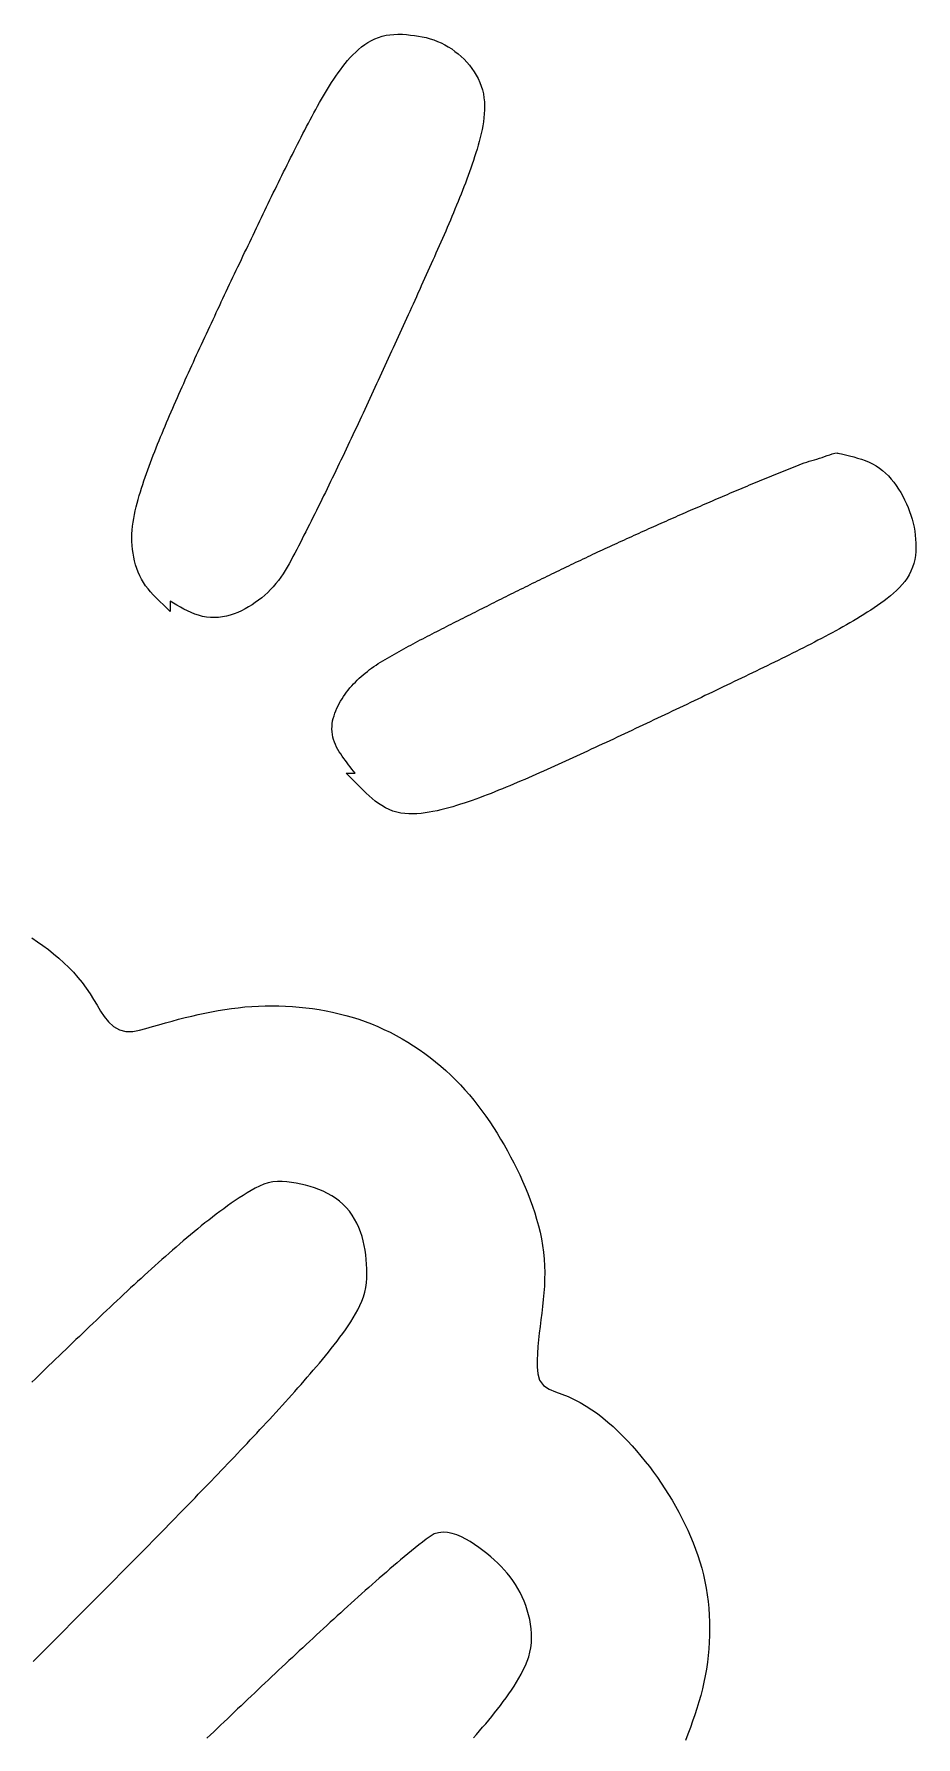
# Model space of a CAD drawing. Extents: x 94.2 to 110.9, y 183.9 to 225.2.
# Drawn here: x 98.248 to 99.611, y 187.73 to 190.363 of the extents above; entities that cross this region are included whole.
import ezdxf

# ---------------------------------------------------------------- set-up
doc = ezdxf.new("R2010")
doc.units = 0
doc.layers.add('CALQUE_1', color=7, linetype='CONTINUOUS')

msp = doc.modelspace()

# ---------------------------------------------------------------- linework, layer by layer
at = {"layer": 'CALQUE_1', "color": 7}
for points in [[(98.4317, 189.4958), (98.4277, 189.5004), (98.4238, 189.505), (98.4201, 189.5097), (98.4167, 189.5147), (98.4137, 189.5199), (98.4109, 189.5253), (98.4085, 189.5308), (98.4064, 189.5365), (98.4046, 189.5422), (98.403, 189.548), (98.4017, 189.5539), (98.4006, 189.5599), (98.3997, 189.5658), (98.3991, 189.5718), (98.3988, 189.5779), (98.3987, 189.5839), (98.3989, 189.5899), (98.3993, 189.5959), (98.3999, 189.6019), (98.4007, 189.6079), (98.4017, 189.6139), (98.4028, 189.6198), (98.4041, 189.6257), (98.4055, 189.6315), (98.407, 189.6374), (98.4085, 189.6432), (98.4102, 189.649), (98.4119, 189.6548), (98.4137, 189.6605), (98.4155, 189.6663), (98.4174, 189.672), (98.4193, 189.6777), (98.4213, 189.6834), (98.4233, 189.6891), (98.4254, 189.6947), (98.4275, 189.7004), (98.4297, 189.706), (98.4319, 189.7117), (98.4341, 189.7173), (98.4363, 189.7229), (98.4385, 189.7285), (98.4408, 189.7341), (98.4431, 189.7397), (98.4454, 189.7452), (98.4477, 189.7508), (98.45, 189.7564), (98.4524, 189.7619), (98.4547, 189.7675), (98.4571, 189.773), (98.4595, 189.7785), (98.4619, 189.7841), (98.4643, 189.7896), (98.4667, 189.7951), (98.4691, 189.8006), (98.4715, 189.8061), (98.474, 189.8116), (98.4764, 189.8171), (98.4789, 189.8226), (98.4814, 189.8281), (98.4839, 189.8336), (98.4863, 189.8391), (98.4888, 189.8446), (98.4913, 189.8501), (98.4938, 189.8556), (98.4963, 189.861), (98.4988, 189.8665), (98.5014, 189.872), (98.5039, 189.8775), (98.5064, 189.8829), (98.5089, 189.8884), (98.5115, 189.8939), (98.514, 189.8993), (98.5166, 189.9048), (98.5191, 189.9103), (98.5217, 189.9157), (98.5242, 189.9212), (98.5268, 189.9266), (98.5293, 189.9321), (98.5319, 189.9375), (98.5345, 189.943), (98.537, 189.9484), (98.5396, 189.9539), (98.5422, 189.9593), (98.5447, 189.9648), (98.5473, 189.9702), (98.5499, 189.9757), (98.5525, 189.9811), (98.555, 189.9866), (98.5576, 189.992), (98.5602, 189.9975), (98.5628, 190.0029), (98.5654, 190.0084), (98.568, 190.0138), (98.5705, 190.0193), (98.5731, 190.0247), (98.5757, 190.0301), (98.5783, 190.0356), (98.5809, 190.041), (98.5835, 190.0465), (98.5861, 190.0519), (98.5887, 190.0573), (98.5913, 190.0628), (98.5939, 190.0682), (98.5965, 190.0736), (98.5991, 190.0791), (98.6017, 190.0845), (98.6043, 190.0899), (98.6069, 190.0954), (98.6096, 190.1008), (98.6122, 190.1062), (98.6148, 190.1116), (98.6174, 190.1171), (98.6201, 190.1225), (98.6227, 190.1279), (98.6254, 190.1333), (98.628, 190.1387), (98.6307, 190.1441), (98.6333, 190.1495), (98.636, 190.1549), (98.6387, 190.1603), (98.6414, 190.1657), (98.6441, 190.1711), (98.6468, 190.1765), (98.6495, 190.1819), (98.6522, 190.1872), (98.6549, 190.1926), (98.6577, 190.198), (98.6604, 190.2033), (98.6632, 190.2087), (98.666, 190.214), (98.6688, 190.2194), (98.6716, 190.2247), (98.6744, 190.23), (98.6773, 190.2354), (98.6801, 190.2407), (98.683, 190.246), (98.6859, 190.2512), (98.6888, 190.2565), (98.6918, 190.2618), (98.6948, 190.267), (98.6979, 190.2722), (98.701, 190.2773), (98.7042, 190.2825), (98.7074, 190.2876), (98.7107, 190.2926), (98.714, 190.2976), (98.7175, 190.3026), (98.721, 190.3075), (98.7246, 190.3123), (98.7283, 190.317), (98.7322, 190.3217), (98.7362, 190.3262), (98.7404, 190.3305), (98.7447, 190.3347), (98.7492, 190.3388), (98.7538, 190.3426), (98.7587, 190.3462), (98.7637, 190.3496), (98.7689, 190.3526), (98.7743, 190.3552), (98.78, 190.3574), (98.7857, 190.3592), (98.7916, 190.3606), (98.7976, 190.3615), (98.8036, 190.3621), (98.8096, 190.3624), (98.8156, 190.3626)], [(98.8169, 190.3624), (98.8231, 190.3617), (98.8293, 190.361), (98.8355, 190.3603), (98.8416, 190.3594), (98.8477, 190.3583), (98.8537, 190.357), (98.8597, 190.3554), (98.8655, 190.3535), (98.8713, 190.3513), (98.8769, 190.3488), (98.8824, 190.346), (98.8878, 190.3429), (98.8931, 190.3395), (98.8981, 190.3358), (98.903, 190.332), (98.9078, 190.3279), (98.9123, 190.3236), (98.9166, 190.3191), (98.9206, 190.3144), (98.9244, 190.3095), (98.9279, 190.3044), (98.9311, 190.2991), (98.934, 190.2936), (98.9366, 190.2879), (98.9388, 190.2821), (98.9406, 190.2762), (98.942, 190.2701), (98.943, 190.264), (98.9437, 190.2579), (98.9439, 190.2517), (98.9439, 190.2455), (98.9435, 190.2393), (98.943, 190.2331), (98.9422, 190.227), (98.9412, 190.2208), (98.94, 190.2148), (98.9387, 190.2087), (98.9373, 190.2027), (98.9357, 190.1967), (98.934, 190.1908), (98.9323, 190.1848), (98.9305, 190.1789), (98.9286, 190.173), (98.9267, 190.1672), (98.9247, 190.1613), (98.9227, 190.1555), (98.9206, 190.1497), (98.9185, 190.1438), (98.9164, 190.138), (98.9142, 190.1323), (98.912, 190.1265), (98.9098, 190.1207), (98.9075, 190.115), (98.9052, 190.1093), (98.9029, 190.1035), (98.9006, 190.0978), (98.8982, 190.0921), (98.8959, 190.0864), (98.8935, 190.0807), (98.8911, 190.075), (98.8886, 190.0693), (98.8862, 190.0636), (98.8838, 190.058), (98.8813, 190.0523), (98.8788, 190.0467), (98.8763, 190.041), (98.8738, 190.0353), (98.8713, 190.0297), (98.8688, 190.024), (98.8663, 190.0184), (98.8638, 190.0128), (98.8613, 190.0071), (98.8588, 190.0015), (98.8563, 189.9958), (98.8537, 189.9902), (98.8512, 189.9846), (98.8487, 189.9789), (98.8461, 189.9733), (98.8436, 189.9677), (98.841, 189.9621), (98.8385, 189.9564), (98.8359, 189.9508), (98.8334, 189.9452), (98.8308, 189.9396), (98.8283, 189.9339), (98.8257, 189.9283), (98.8231, 189.9227), (98.8206, 189.9171), (98.818, 189.9115), (98.8155, 189.9058), (98.8129, 189.9002), (98.8103, 189.8946), (98.8078, 189.889), (98.8052, 189.8834), (98.8026, 189.8777), (98.8001, 189.8721), (98.7975, 189.8665), (98.7949, 189.8609), (98.7924, 189.8553), (98.7898, 189.8497), (98.7872, 189.844), (98.7846, 189.8384), (98.7821, 189.8328), (98.7795, 189.8272), (98.7769, 189.8216), (98.7743, 189.816), (98.7718, 189.8104), (98.7692, 189.8047), (98.7666, 189.7991), (98.764, 189.7935), (98.7614, 189.7879), (98.7588, 189.7823), (98.7562, 189.7767), (98.7536, 189.7711), (98.751, 189.7655), (98.7484, 189.7599), (98.7458, 189.7543), (98.7431, 189.7487), (98.7405, 189.7431), (98.7379, 189.7375), (98.7353, 189.732), (98.7326, 189.7264), (98.73, 189.7208), (98.7273, 189.7152), (98.7247, 189.7096), (98.722, 189.7041), (98.7193, 189.6985), (98.7166, 189.6929), (98.714, 189.6874), (98.7113, 189.6818), (98.7086, 189.6762), (98.7059, 189.6707), (98.7032, 189.6651), (98.7005, 189.6596), (98.6978, 189.654), (98.6951, 189.6485), (98.6924, 189.6429), (98.6896, 189.6374), (98.6869, 189.6318), (98.6842, 189.6263), (98.6814, 189.6208), (98.6787, 189.6152), (98.6759, 189.6097), (98.6731, 189.6042), (98.6704, 189.5987), (98.6676, 189.5932), (98.6648, 189.5877), (98.662, 189.5821), (98.6592, 189.5766), (98.6564, 189.5711), (98.6535, 189.5657), (98.6507, 189.5602), (98.6478, 189.5547), (98.6449, 189.5493), (98.6419, 189.5438), (98.6389, 189.5385), (98.6357, 189.5332), (98.6324, 189.528), (98.6288, 189.5229), (98.6252, 189.5179), (98.6213, 189.513), (98.6173, 189.5083), (98.6131, 189.5038), (98.6087, 189.4994), (98.6042, 189.4952), (98.5995, 189.4911), (98.5947, 189.4873), (98.5896, 189.4837), (98.5845, 189.4802), (98.5792, 189.477), (98.5738, 189.474), (98.5682, 189.4712), (98.5626, 189.4686), (98.5568, 189.4664), (98.5509, 189.4644), (98.5449, 189.4628), (98.5388, 189.4616), (98.5327, 189.4608), (98.5265, 189.4605), (98.5203, 189.4607), (98.5141, 189.4613), (98.508, 189.4624), (98.502, 189.464), (98.4962, 189.466), (98.4904, 189.4683), (98.4848, 189.4709), (98.4793, 189.4737), (98.4739, 189.4767), (98.4685, 189.4798), (98.4632, 189.4829), (98.4579, 189.4861)], [(98.8156, 190.3626), (98.8169, 190.3624)], [(98.7439, 189.2198), (98.7413, 189.223), (98.7388, 189.2263), (98.7363, 189.2296), (98.7338, 189.2329), (98.7313, 189.2362), (98.7288, 189.2395), (98.7264, 189.2429), (98.724, 189.2462), (98.7216, 189.2497), (98.7194, 189.2532), (98.7173, 189.2567), (98.7153, 189.2604), (98.7135, 189.2641), (98.7119, 189.268), (98.7106, 189.2719), (98.7095, 189.2759), (98.7087, 189.28), (98.7082, 189.2841), (98.708, 189.2883), (98.7081, 189.2924), (98.7085, 189.2965), (98.7091, 189.3007), (98.71, 189.3047), (98.7112, 189.3088), (98.7125, 189.3127), (98.714, 189.3166), (98.7156, 189.3205), (98.7174, 189.3242), (98.7194, 189.3279), (98.7214, 189.3315), (98.7236, 189.3351), (98.7258, 189.3385), (98.7282, 189.3419), (98.7307, 189.3453), (98.7332, 189.3485), (98.7359, 189.3517), (98.7386, 189.3548), (98.7414, 189.3579), (98.7443, 189.3609), (98.7472, 189.3638), (98.7502, 189.3667), (98.7533, 189.3695), (98.7564, 189.3722), (98.7596, 189.3748), (98.7628, 189.3774), (98.7661, 189.38), (98.7694, 189.3824), (98.7728, 189.3848), (98.7762, 189.3871), (98.7797, 189.3894), (98.7832, 189.3916), (98.7867, 189.3937), (98.7903, 189.3958), (98.7939, 189.3979), (98.7974, 189.4), (98.801, 189.4021), (98.8046, 189.4041), (98.8082, 189.4062), (98.8118, 189.4082), (98.8154, 189.4102), (98.8191, 189.4122), (98.8227, 189.4142), (98.8263, 189.4162), (98.83, 189.4181), (98.8336, 189.4201), (98.8373, 189.422), (98.8409, 189.4239), (98.8446, 189.4259), (98.8483, 189.4278), (98.8519, 189.4297), (98.8556, 189.4316), (98.8593, 189.4335), (98.863, 189.4354), (98.8666, 189.4373), (98.8703, 189.4392), (98.874, 189.441), (98.8777, 189.4429), (98.8814, 189.4448), (98.8851, 189.4467), (98.8888, 189.4486), (98.8925, 189.4504), (98.8961, 189.4523), (98.8998, 189.4542), (98.9035, 189.456), (98.9072, 189.4579), (98.9109, 189.4598), (98.9146, 189.4617), (98.9183, 189.4635), (98.922, 189.4654), (98.9257, 189.4673), (98.9294, 189.4691), (98.9331, 189.471), (98.9367, 189.4729), (98.9404, 189.4747), (98.9441, 189.4766), (98.9478, 189.4784), (98.9515, 189.4803), (98.9552, 189.4822), (98.9589, 189.484), (98.9626, 189.4859), (98.9663, 189.4877), (98.97, 189.4896), (98.9737, 189.4914), (98.9774, 189.4933), (98.9811, 189.4951), (98.9848, 189.497), (98.9885, 189.4988), (98.9922, 189.5006), (98.9959, 189.5025), (98.9996, 189.5043), (99.0034, 189.5062), (99.0071, 189.508), (99.0108, 189.5098), (99.0145, 189.5117), (99.0182, 189.5135), (99.0219, 189.5153), (99.0256, 189.5171), (99.0293, 189.519), (99.033, 189.5208), (99.0368, 189.5226), (99.0405, 189.5244), (99.0442, 189.5262), (99.0479, 189.528), (99.0516, 189.5298), (99.0554, 189.5316), (99.0591, 189.5334), (99.0628, 189.5352), (99.0665, 189.537), (99.0703, 189.5388), (99.074, 189.5406), (99.0777, 189.5424), (99.0815, 189.5442), (99.0852, 189.546), (99.0889, 189.5478), (99.0927, 189.5495), (99.0964, 189.5513), (99.1002, 189.5531), (99.1039, 189.5548), (99.1076, 189.5566), (99.1114, 189.5584), (99.1151, 189.5601), (99.1189, 189.5619), (99.1226, 189.5636), (99.1264, 189.5654), (99.1301, 189.5671), (99.1339, 189.5688), (99.1376, 189.5706), (99.1414, 189.5723), (99.1452, 189.574), (99.1489, 189.5758), (99.1527, 189.5775), (99.1564, 189.5792), (99.1602, 189.5809), (99.164, 189.5827), (99.1677, 189.5844), (99.1715, 189.5861), (99.1753, 189.5878), (99.179, 189.5895), (99.1828, 189.5912), (99.1866, 189.5929), (99.1904, 189.5946), (99.1941, 189.5963), (99.1979, 189.598), (99.2017, 189.5997), (99.2055, 189.6014), (99.2092, 189.603), (99.213, 189.6047), (99.2168, 189.6064), (99.2206, 189.6081), (99.2244, 189.6098), (99.2281, 189.6114), (99.2319, 189.6131), (99.2357, 189.6148), (99.2395, 189.6165), (99.2433, 189.6181), (99.2471, 189.6198), (99.2509, 189.6215), (99.2547, 189.6231), (99.2584, 189.6248), (99.2622, 189.6264), (99.266, 189.6281), (99.2698, 189.6297), (99.2736, 189.6314), (99.2774, 189.633), (99.2812, 189.6347), (99.285, 189.6363), (99.2888, 189.638), (99.2926, 189.6396), (99.2964, 189.6412), (99.3002, 189.6429), (99.304, 189.6445), (99.3078, 189.6461), (99.3116, 189.6478), (99.3154, 189.6494), (99.3192, 189.651), (99.323, 189.6526), (99.3268, 189.6542), (99.3306, 189.6559), (99.3345, 189.6575), (99.3383, 189.6591), (99.3421, 189.6607), (99.3459, 189.6623), (99.3497, 189.6639), (99.3535, 189.6655), (99.3573, 189.6671), (99.3611, 189.6687), (99.365, 189.6703), (99.3688, 189.6719), (99.3726, 189.6735), (99.3764, 189.6751), (99.3802, 189.6767), (99.3841, 189.6782), (99.3879, 189.6798), (99.3917, 189.6814), (99.3956, 189.6829), (99.3994, 189.6845), (99.4032, 189.686), (99.4071, 189.6876), (99.4109, 189.6891), (99.4148, 189.6906), (99.4186, 189.6922), (99.4224, 189.6937), (99.4263, 189.6953), (99.4301, 189.6967), (99.434, 189.6982), (99.4379, 189.6996), (99.4418, 189.7009), (99.4458, 189.7021), (99.4498, 189.7033), (99.4537, 189.7044), (99.4577, 189.7056), (99.4617, 189.7068), (99.4656, 189.7082), (99.4695, 189.7096), (99.4734, 189.7109), (99.4773, 189.7123), (99.4812, 189.7137), (99.4852, 189.7148), (99.4893, 189.7152)], [(99.4893, 189.7147), (99.4957, 189.7134), (99.502, 189.712), (99.5082, 189.7105), (99.5144, 189.7089), (99.5205, 189.7072), (99.5265, 189.7053), (99.5324, 189.7031), (99.5381, 189.7007), (99.5436, 189.698), (99.549, 189.695), (99.5541, 189.6916), (99.559, 189.6879), (99.5637, 189.6838), (99.5681, 189.6794), (99.5723, 189.6747), (99.5763, 189.6697), (99.5801, 189.6646), (99.5837, 189.6592), (99.5871, 189.6537), (99.5902, 189.6481), (99.5932, 189.6423), (99.5959, 189.6365), (99.5984, 189.6305), (99.6007, 189.6246), (99.6028, 189.6186), (99.6047, 189.6125), (99.6063, 189.6064), (99.6077, 189.6002), (99.6088, 189.594), (99.6096, 189.5878), (99.6102, 189.5816), (99.6106, 189.5753), (99.6106, 189.569), (99.6104, 189.5628), (99.6098, 189.5565), (99.6088, 189.5503), (99.6073, 189.5443), (99.6053, 189.5383), (99.6029, 189.5325), (99.6002, 189.5268), (99.597, 189.5214), (99.5934, 189.5163), (99.5894, 189.5114), (99.5852, 189.5068), (99.5807, 189.5024), (99.576, 189.4982), (99.5712, 189.4941), (99.5664, 189.4902), (99.5614, 189.4864), (99.5563, 189.4827), (99.5512, 189.4791), (99.546, 189.4755), (99.5408, 189.4721), (99.5355, 189.4687), (99.5302, 189.4653), (99.5249, 189.462), (99.5195, 189.4588), (99.5141, 189.4556), (99.5087, 189.4524), (99.5033, 189.4493), (99.4978, 189.4462), (99.4923, 189.4431), (99.4868, 189.4401), (99.4813, 189.4371), (99.4758, 189.4342), (99.4703, 189.4312), (99.4647, 189.4283), (99.4592, 189.4254), (99.4536, 189.4225), (99.448, 189.4196), (99.4424, 189.4167), (99.4369, 189.4139), (99.4313, 189.4111), (99.4257, 189.4082), (99.4201, 189.4054), (99.4144, 189.4026), (99.4088, 189.3999), (99.4032, 189.3971), (99.3976, 189.3943), (99.392, 189.3916), (99.3863, 189.3888), (99.3807, 189.386), (99.3751, 189.3833), (99.3694, 189.3806), (99.3638, 189.3778), (99.3581, 189.3751), (99.3525, 189.3724), (99.3468, 189.3696), (99.3412, 189.3669), (99.3355, 189.3642), (99.3299, 189.3615), (99.3242, 189.3588), (99.3186, 189.3561), (99.3129, 189.3534), (99.3073, 189.3507), (99.3016, 189.348), (99.296, 189.3453), (99.2903, 189.3426), (99.2846, 189.3399), (99.279, 189.3372), (99.2733, 189.3345), (99.2677, 189.3318), (99.262, 189.3291), (99.2563, 189.3264), (99.2507, 189.3237), (99.245, 189.321), (99.2393, 189.3183), (99.2337, 189.3156), (99.228, 189.3129), (99.2224, 189.3102), (99.2167, 189.3075), (99.211, 189.3049), (99.2054, 189.3022), (99.1997, 189.2995), (99.194, 189.2968), (99.1884, 189.2941), (99.1827, 189.2915), (99.177, 189.2888), (99.1713, 189.2861), (99.1657, 189.2834), (99.16, 189.2808), (99.1543, 189.2781), (99.1486, 189.2754), (99.143, 189.2728), (99.1373, 189.2701), (99.1316, 189.2675), (99.1259, 189.2648), (99.1202, 189.2622), (99.1146, 189.2595), (99.1089, 189.2569), (99.1032, 189.2542), (99.0975, 189.2516), (99.0918, 189.249), (99.0861, 189.2464), (99.0804, 189.2437), (99.0747, 189.2411), (99.069, 189.2385), (99.0633, 189.2359), (99.0576, 189.2333), (99.0519, 189.2307), (99.0462, 189.2281), (99.0405, 189.2256), (99.0348, 189.223), (99.029, 189.2205), (99.0233, 189.2179), (99.0175, 189.2154), (99.0118, 189.2129), (99.006, 189.2104), (99.0003, 189.208), (98.9945, 189.2055), (98.9887, 189.203), (98.983, 189.2006), (98.9772, 189.1982), (98.9714, 189.1958), (98.9655, 189.1935), (98.9597, 189.1911), (98.9539, 189.1888), (98.948, 189.1865), (98.9422, 189.1843), (98.9363, 189.1821), (98.9304, 189.1799), (98.9245, 189.1778), (98.9186, 189.1758), (98.9126, 189.1738), (98.9067, 189.1719), (98.9007, 189.17), (98.8947, 189.1682), (98.8886, 189.1665), (98.8826, 189.1649), (98.8765, 189.1633), (98.8704, 189.1619), (98.8642, 189.1606), (98.8581, 189.1595), (98.8519, 189.1585), (98.8457, 189.1577), (98.8394, 189.1572), (98.8331, 189.1569), (98.8268, 189.157), (98.8205, 189.1574), (98.8143, 189.1583), (98.8082, 189.1596), (98.8022, 189.1615), (98.7964, 189.1639), (98.7907, 189.1666), (98.7853, 189.1698), (98.78, 189.1732), (98.7749, 189.1769), (98.7701, 189.1808), (98.7654, 189.185), (98.7608, 189.1892), (98.7563, 189.1936)], [(99.4893, 189.7152), (99.4893, 189.7147)], [(98.4579, 189.4861), (98.4579, 189.4697), (98.4317, 189.4958)], [(98.7563, 189.1936), (98.7301, 189.2198), (98.7439, 189.2198)], [(98.2441, 188.9654), (98.2528, 188.9595), (98.2613, 188.9534), (98.2697, 188.9472), (98.2779, 188.9407), (98.2859, 188.934), (98.2937, 188.927), (98.3013, 188.9197), (98.3085, 188.9122), (98.3154, 188.9043), (98.322, 188.8962), (98.3283, 188.8878), (98.3342, 188.8791), (98.3397, 188.8702), (98.3449, 188.8612), (98.3503, 188.8522), (98.3562, 188.8436), (98.3629, 188.8356), (98.3706, 188.8284), (98.3796, 188.8231), (98.3897, 188.8206), (98.4002, 188.8207), (98.4105, 188.8226), (98.4206, 188.8254), (98.4306, 188.8283), (98.4407, 188.8311), (98.4508, 188.834), (98.4609, 188.8368), (98.471, 188.8395), (98.4811, 188.8421), (98.4913, 188.8446), (98.5014, 188.847), (98.5116, 188.8492), (98.5219, 188.8513), (98.5321, 188.8532), (98.5425, 188.8548), (98.5528, 188.8563), (98.5632, 188.8575), (98.5736, 188.8586), (98.584, 188.8594), (98.5945, 188.8599), (98.605, 188.8603), (98.6155, 188.8604), (98.6259, 188.8603), (98.6364, 188.8599), (98.6469, 188.8593), (98.6573, 188.8585), (98.6678, 188.8574), (98.6782, 188.8561), (98.6885, 188.8545), (98.6989, 188.8526), (98.7091, 188.8506), (98.7193, 188.8482), (98.7295, 188.8456), (98.7395, 188.8427), (98.7495, 188.8395), (98.7594, 188.836), (98.7692, 188.8323), (98.7788, 188.8283), (98.7884, 188.824), (98.7979, 188.8194), (98.8072, 188.8146), (98.8163, 188.8095), (98.8254, 188.8042), (98.8343, 188.7986), (98.843, 188.7928), (98.8516, 188.7868), (98.8599, 188.7805), (98.8682, 188.774), (98.8762, 188.7672), (98.8841, 188.7603), (98.8918, 188.7532), (98.8992, 188.7458), (98.9065, 188.7383), (98.9136, 188.7306), (98.9205, 188.7227), (98.9272, 188.7147), (98.9337, 188.7065), (98.9399, 188.6981), (98.946, 188.6896), (98.952, 188.681), (98.9577, 188.6722), (98.9633, 188.6634), (98.9687, 188.6544), (98.974, 188.6453), (98.9791, 188.6362), (98.9841, 188.627), (98.989, 188.6177), (98.9937, 188.6084), (98.9983, 188.599), (99.0027, 188.5895), (99.0068, 188.5799), (99.0108, 188.5702), (99.0146, 188.5604), (99.0181, 188.5506), (99.0214, 188.5406), (99.0244, 188.5306), (99.0272, 188.5205), (99.0296, 188.5103), (99.0317, 188.5), (99.0335, 188.4897), (99.0349, 188.4793), (99.036, 188.4689), (99.0366, 188.4585), (99.0368, 188.4481), (99.0367, 188.4376), (99.0363, 188.4272), (99.0356, 188.4167), (99.0347, 188.4063), (99.0336, 188.3958), (99.0324, 188.3854), (99.031, 188.375), (99.0296, 188.3646), (99.0283, 188.3543), (99.0272, 188.3439), (99.0263, 188.3335), (99.0257, 188.3231), (99.0254, 188.3127), (99.0253, 188.3021), (99.026, 188.2917), (99.029, 188.2817), (99.0352, 188.2734), (99.044, 188.2677), (99.0535, 188.2635), (99.0634, 188.2601), (99.0731, 188.2562), (99.0826, 188.2518), (99.0919, 188.2469), (99.101, 188.2416), (99.1098, 188.2359), (99.1183, 188.2299), (99.1266, 188.2235), (99.1346, 188.2168), (99.1425, 188.2099), (99.1501, 188.2027), (99.1576, 188.1953), (99.1648, 188.1878), (99.1719, 188.1801), (99.1789, 188.1723), (99.1856, 188.1643), (99.1922, 188.1562), (99.1987, 188.148), (99.2049, 188.1396), (99.211, 188.1311), (99.217, 188.1225), (99.2227, 188.1138), (99.2283, 188.1049), (99.2337, 188.096), (99.2389, 188.0869), (99.244, 188.0777), (99.2488, 188.0685), (99.2534, 188.0591), (99.2579, 188.0496), (99.2621, 188.0401), (99.2661, 188.0304), (99.2698, 188.0206), (99.2733, 188.0107), (99.2766, 188.0008), (99.2795, 187.9908), (99.2822, 187.9806), (99.2846, 187.9705), (99.2866, 187.9602), (99.2882, 187.9499), (99.2896, 187.9395), (99.2906, 187.9291), (99.2913, 187.9186), (99.2917, 187.9082), (99.2918, 187.8977), (99.2917, 187.8872), (99.2913, 187.8767), (99.2906, 187.8663), (99.2896, 187.8559), (99.2883, 187.8455), (99.2868, 187.8351), (99.285, 187.8248), (99.2829, 187.8146), (99.2806, 187.8044), (99.278, 187.7943), (99.2752, 187.7842), (99.2722, 187.7742), (99.2689, 187.7642), (99.2655, 187.7543), (99.262, 187.7445), (99.2583, 187.7347), (99.2546, 187.7249)], [(98.2462, 187.8467), (98.2513, 187.8518), (98.2564, 187.857), (98.2616, 187.8621), (98.2667, 187.8672), (98.2718, 187.8724), (98.277, 187.8775), (98.2821, 187.8827), (98.2872, 187.8878), (98.2924, 187.893), (98.2975, 187.8981), (98.3026, 187.9033), (98.3077, 187.9084), (98.3129, 187.9136), (98.318, 187.9187), (98.3231, 187.9239), (98.3282, 187.929), (98.3334, 187.9342), (98.3385, 187.9393), (98.3436, 187.9445), (98.3487, 187.9497), (98.3538, 187.9548), (98.359, 187.96), (98.3641, 187.9651), (98.3692, 187.9703), (98.3743, 187.9755), (98.3794, 187.9806), (98.3845, 187.9858), (98.3896, 187.991), (98.3947, 187.9961), (98.3998, 188.0013), (98.4049, 188.0065), (98.4101, 188.0117), (98.4152, 188.0168), (98.4202, 188.022), (98.4253, 188.0272), (98.4304, 188.0324), (98.4355, 188.0376), (98.4406, 188.0427), (98.4457, 188.0479), (98.4508, 188.0531), (98.4559, 188.0583), (98.461, 188.0635), (98.466, 188.0687), (98.4711, 188.0739), (98.4762, 188.0791), (98.4813, 188.0843), (98.4863, 188.0895), (98.4914, 188.0947), (98.4964, 188.1), (98.5015, 188.1052), (98.5065, 188.1104), (98.5116, 188.1156), (98.5166, 188.1209), (98.5217, 188.1261), (98.5267, 188.1313), (98.5318, 188.1366), (98.5368, 188.1418), (98.5418, 188.1471), (98.5468, 188.1523), (98.5518, 188.1576), (98.5569, 188.1629), (98.5619, 188.1681), (98.5669, 188.1734), (98.5719, 188.1787), (98.5769, 188.184), (98.5818, 188.1893), (98.5868, 188.1945), (98.5918, 188.1999), (98.5967, 188.2052), (98.6017, 188.2105), (98.6066, 188.2158), (98.6116, 188.2211), (98.6165, 188.2265), (98.6214, 188.2319), (98.6263, 188.2372), (98.6312, 188.2426), (98.6361, 188.248), (98.6409, 188.2534), (98.6458, 188.2588), (98.6506, 188.2642), (98.6554, 188.2697), (98.6602, 188.2751), (98.665, 188.2806), (98.6698, 188.2861), (98.6745, 188.2916), (98.6792, 188.2971), (98.6839, 188.3027), (98.6886, 188.3082), (98.6933, 188.3138), (98.6979, 188.3194), (98.7025, 188.3251), (98.707, 188.3307), (98.7115, 188.3364), (98.716, 188.3422), (98.7204, 188.348), (98.7247, 188.3538), (98.7289, 188.3597), (98.733, 188.3657), (98.737, 188.3718), (98.7409, 188.3779), (98.7446, 188.3842), (98.7481, 188.3906), (98.7513, 188.3971), (98.7542, 188.4038), (98.7567, 188.4106), (98.7588, 188.4176), (98.7603, 188.4247), (98.7613, 188.4319), (98.7618, 188.4392), (98.7619, 188.4465), (98.7618, 188.4537), (98.7616, 188.461), (98.7611, 188.4683), (98.7603, 188.4755), (98.7593, 188.4827), (98.758, 188.4899), (98.7564, 188.497), (98.7545, 188.504), (98.7523, 188.511), (98.7496, 188.5178), (98.7466, 188.5244), (98.7431, 188.5308), (98.7392, 188.5369), (98.7349, 188.5428), (98.7301, 188.5484), (98.725, 188.5536), (98.7195, 188.5584), (98.7137, 188.5628), (98.7076, 188.5668), (98.7013, 188.5704), (98.6947, 188.5736), (98.688, 188.5764), (98.6812, 188.5788), (98.6742, 188.581), (98.6672, 188.583), (98.6601, 188.5847), (98.6529, 188.5862), (98.6456, 188.5874), (98.6384, 188.5883), (98.6311, 188.5888), (98.6239, 188.5887), (98.6166, 188.5881), (98.6095, 188.5868), (98.6025, 188.5847), (98.5959, 188.5818), (98.5894, 188.5785), (98.583, 188.5749), (98.5768, 188.5712), (98.5706, 188.5673), (98.5645, 188.5633), (98.5585, 188.5593), (98.5525, 188.5552), (98.5466, 188.551), (98.5407, 188.5467), (98.5348, 188.5424), (98.529, 188.5381), (98.5232, 188.5336), (98.5175, 188.5292), (98.5118, 188.5247), (98.5061, 188.5201), (98.5005, 188.5155), (98.4949, 188.5109), (98.4893, 188.5063), (98.4837, 188.5016), (98.4782, 188.4969), (98.4727, 188.4922), (98.4672, 188.4874), (98.4617, 188.4826), (98.4562, 188.4779), (98.4508, 188.473), (98.4453, 188.4682), (98.4399, 188.4634), (98.4345, 188.4585), (98.4291, 188.4537), (98.4237, 188.4488), (98.4183, 188.4439), (98.413, 188.439), (98.4076, 188.4341), (98.4023, 188.4292), (98.3969, 188.4242), (98.3916, 188.4193), (98.3863, 188.4144), (98.381, 188.4094), (98.3757, 188.4044), (98.3704, 188.3995), (98.3651, 188.3945), (98.3598, 188.3895), (98.3545, 188.3845), (98.3492, 188.3795), (98.3439, 188.3745), (98.3387, 188.3695), (98.3334, 188.3645), (98.3281, 188.3595), (98.3229, 188.3545), (98.3176, 188.3494), (98.3124, 188.3444), (98.3071, 188.3394), (98.3019, 188.3343), (98.2967, 188.3293), (98.2914, 188.3243), (98.2862, 188.3192), (98.281, 188.3142), (98.2757, 188.3091), (98.2705, 188.3041), (98.2653, 188.299), (98.2601, 188.294), (98.2549, 188.2889), (98.2496, 188.2838), (98.2444, 188.2788)], [(98.9266, 187.7286), (98.9314, 187.7341), (98.9362, 187.7396), (98.9409, 187.7451), (98.9457, 187.7506), (98.9503, 187.7562), (98.9549, 187.7618), (98.9595, 187.7675), (98.964, 187.7732), (98.9684, 187.7789), (98.9728, 187.7847), (98.9771, 187.7906), (98.9813, 187.7966), (98.9854, 187.8026), (98.9894, 187.8086), (98.9932, 187.8148), (98.9969, 187.8211), (99.0005, 187.8274), (99.0038, 187.8338), (99.007, 187.8404), (99.0098, 187.8471), (99.0122, 187.854), (99.0141, 187.861), (99.0155, 187.8681), (99.0163, 187.8754), (99.0167, 187.8826), (99.0165, 187.8899), (99.016, 187.8972), (99.015, 187.9045), (99.0137, 187.9118), (99.012, 187.919), (99.01, 187.9261), (99.0076, 187.9331), (99.005, 187.94), (99.002, 187.9468), (98.9988, 187.9533), (98.9953, 187.9597), (98.9916, 187.9658), (98.9876, 187.9718), (98.9834, 187.9775), (98.979, 187.9831), (98.9744, 187.9885), (98.9695, 187.9937), (98.9643, 187.9989), (98.959, 188.0039), (98.9534, 188.0088), (98.9475, 188.0136), (98.9414, 188.0184), (98.9351, 188.0231), (98.9286, 188.0277), (98.9219, 188.0321), (98.915, 188.0361), (98.908, 188.0396), (98.901, 188.0426), (98.8939, 188.0448), (98.8868, 188.0462), (98.8797, 188.0466), (98.8727, 188.0459), (98.8658, 188.044), (98.8597, 188.0401), (98.8539, 188.0357), (98.848, 188.0315), (98.8422, 188.0271), (98.8365, 188.0226), (98.8309, 188.018), (98.8253, 188.0134), (98.8197, 188.0087), (98.8141, 188.004), (98.8086, 187.9993), (98.8031, 187.9946), (98.7975, 187.9899), (98.7921, 187.9851), (98.7866, 187.9803), (98.7811, 187.9755), (98.7757, 187.9707), (98.7702, 187.9659), (98.7648, 187.9611), (98.7594, 187.9563), (98.7539, 187.9514), (98.7485, 187.9466), (98.7431, 187.9417), (98.7377, 187.9368), (98.7323, 187.932), (98.727, 187.9271), (98.7216, 187.9222), (98.7162, 187.9173), (98.7108, 187.9124), (98.7055, 187.9075), (98.7001, 187.9026), (98.6948, 187.8977), (98.6894, 187.8927), (98.6841, 187.8878), (98.6788, 187.8829), (98.6734, 187.8779), (98.6681, 187.873), (98.6628, 187.8681), (98.6574, 187.8631), (98.6521, 187.8582), (98.6468, 187.8532), (98.6415, 187.8482), (98.6362, 187.8433), (98.6309, 187.8383), (98.6256, 187.8333), (98.6203, 187.8284), (98.615, 187.8234), (98.6097, 187.8184), (98.6044, 187.8134), (98.5991, 187.8084), (98.5938, 187.8034), (98.5886, 187.7984), (98.5833, 187.7934), (98.578, 187.7884), (98.5727, 187.7834), (98.5675, 187.7784), (98.5622, 187.7734), (98.5569, 187.7684), (98.5517, 187.7634), (98.5464, 187.7584), (98.5412, 187.7534), (98.5359, 187.7484), (98.5307, 187.7433), (98.5254, 187.7383), (98.5202, 187.7333), (98.5149, 187.7282)]]:
    msp.add_lwpolyline(points, dxfattribs=at)

doc.saveas('drawing.dxf')
